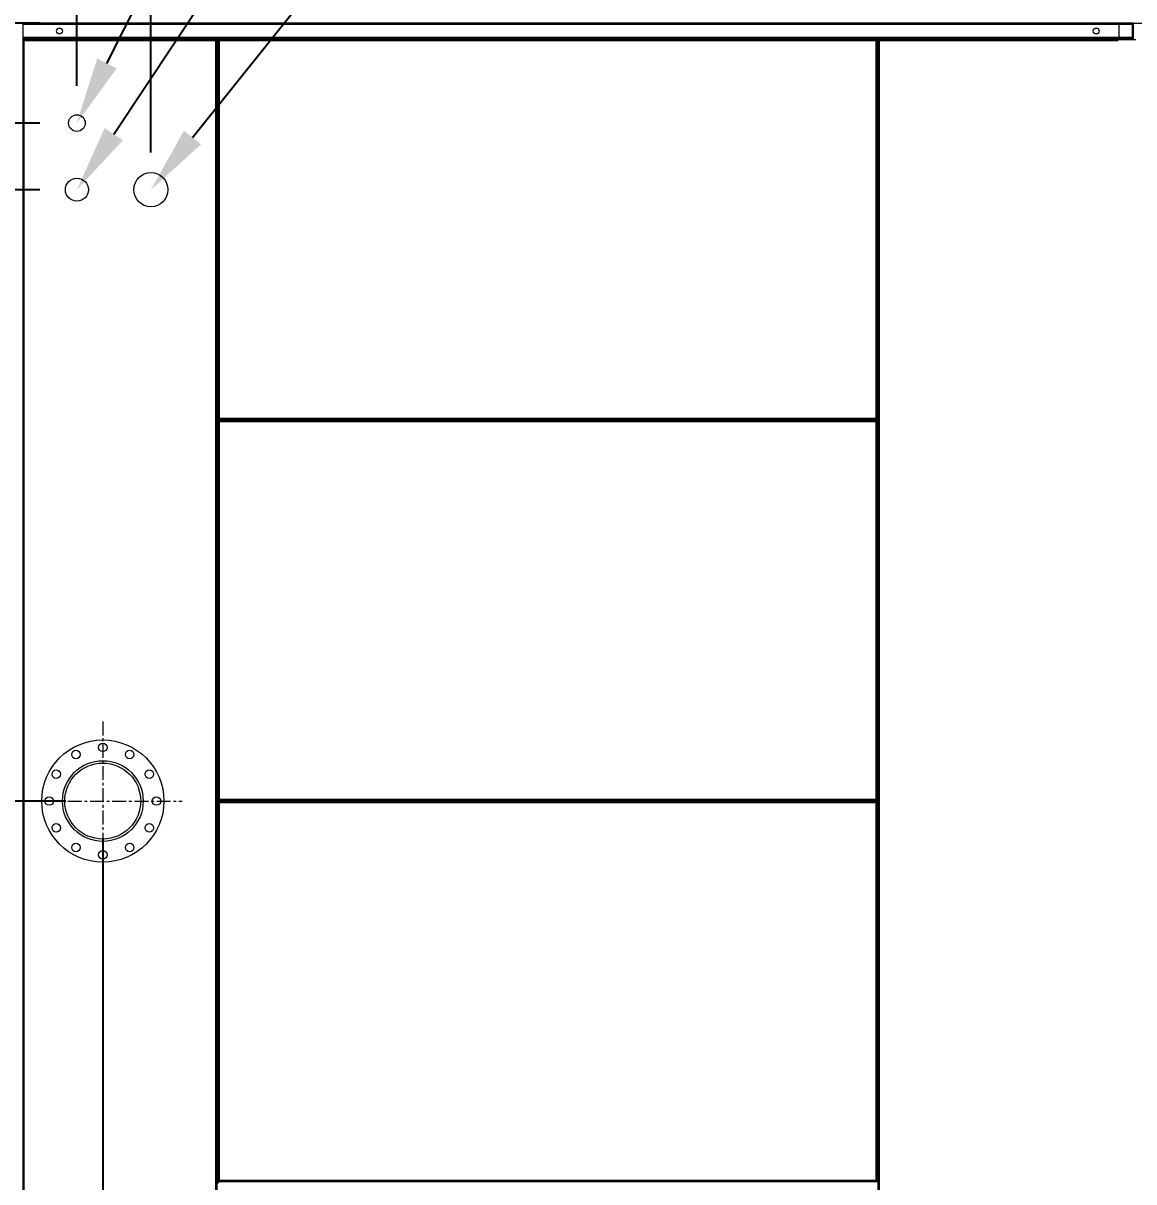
# Model space of a CAD drawing. Header units: millimetres. Extents: x -17070 to 52290, y -291348 to 40308.
# Drawn here: x 32170 to 35170, y 33874 to 37002 of the extents above; entities that cross this region are included whole.
import ezdxf
from ezdxf import colors
from ezdxf.entities.mleader import LeaderData, LeaderLine
from ezdxf.math import Vec2, Vec3

# ---------------------------------------------------------------- set-up
doc = ezdxf.new("R2010")
doc.units = ezdxf.units.MM
doc.linetypes.add('CENTER', pattern=[2, 1.25, -0.25, 0.25, -0.25])
doc.layers.add('center', color=1, linetype='CENTER')
doc.layers.add('냉각탑_dim', color=1, linetype='Continuous')
doc.styles.get("Standard").update_dxf_attribs({"font": 'arial.ttf'})
doc.dimstyles.new('1.40', dxfattribs={"dimscale": 20, "dimtxt": 1.5, "dimasz": 1, "dimexe": 0.5, "dimexo": 0.5, "dimgap": 0.5, "dimtad": 1, "dimdec": 0, "dimzin": 0, "dimdsep": 46, "dimtxsty": 'Standard', "dimcen": 0, "dimclrd": 2, "dimclre": 2, "dimclrt": 3, "dimadec": 0, "dimazin": 0, "dimtfac": 1, "dimtdec": 0, "dimtmove": 0, "dimatfit": 0, "dimfxl": 1, "dimtolj": 1, "dimtzin": 0, "dimlwd": -1, "dimlwe": -1, "dimarcsym": 0})

# ---------------------------------------------------------------- blocks, each defined once
blk = doc.blocks.new('*D580')
at = {"color": 2, "transparency": 16777216}
for p, q in [((31170, 34802), (31170, 32388.6)), ((32385.2, 34802), (32385.2, 32388.6)), ((32265.2, 32398.6), (31290, 32398.6))]:
    blk.add_line(p, q, dxfattribs=at)
for points in [[(31290, 32418.6), (31290, 32378.6), (31170, 32398.6)], [(32265.2, 32418.6), (32265.2, 32378.6), (32385.2, 32398.6)]]:
    blk.add_solid(points, dxfattribs=at)
at = {"layer": 'Defpoints', "color": 0, "transparency": 16777216}
for p in [(31170, 34902), (32385.2, 34902), (31170, 32398.6)]:
    blk.add_point(p, dxfattribs=at)
at = {"color": 3, "lineweight": 20, "transparency": 16777216, "insert": (31777.6, 32530.1), "char_height": 140, "attachment_point": 5}
blk.add_mtext('\\A1;1215', dxfattribs=at)
blk = doc.blocks.new('*D581')
at = {"color": 2, "transparency": 16777216}
for p, q in [((32285.2, 34902), (29700.3, 34902)), ((29710.3, 34782), (29710.3, 32922)), ((32285.2, 32802), (29700.3, 32802))]:
    blk.add_line(p, q, dxfattribs=at)
for points in [[(29690.3, 34782), (29730.3, 34782), (29710.3, 34902)], [(29690.3, 32922), (29730.3, 32922), (29710.3, 32802)]]:
    blk.add_solid(points, dxfattribs=at)
at = {"layer": 'Defpoints', "color": 0, "transparency": 16777216}
for p in [(32385.2, 34902), (29710.3, 32802), (32385.2, 32802)]:
    blk.add_point(p, dxfattribs=at)
at = {"color": 3, "lineweight": 20, "transparency": 16777216, "insert": (29578.8, 33852), "char_height": 140, "attachment_point": 5, "rotation": 90}
blk.add_mtext('\\A1;2100', dxfattribs=at)
blk = doc.blocks.new('*D582')
at = {"color": 2, "transparency": 16777216}
for p, q in [((31170, 36832.5), (31170, 37358.1)), ((32315.2, 36832.5), (32315.2, 37358.1)), ((32195.2, 37348.1), (31290, 37348.1))]:
    blk.add_line(p, q, dxfattribs=at)
for points in [[(31290, 37368.1), (31290, 37328.1), (31170, 37348.1)], [(32195.2, 37368.1), (32195.2, 37328.1), (32315.2, 37348.1)]]:
    blk.add_solid(points, dxfattribs=at)
at = {"layer": 'Defpoints', "color": 0, "transparency": 16777216}
for p in [(31170, 37348.1), (31170, 36732.5), (32315.2, 36732.5)]:
    blk.add_point(p, dxfattribs=at)
at = {"color": 3, "lineweight": 20, "transparency": 16777216, "insert": (31742.6, 37479.5), "char_height": 140, "attachment_point": 5}
blk.add_mtext('\\A1;1145', dxfattribs=at)
blk = doc.blocks.new('*D583')
at = {"color": 2, "transparency": 16777216}
for p, q in [((31170, 36652.5), (31170, 37879.3)), ((32395.2, 37869.3), (31290, 37869.3)), ((32515.2, 36652.5), (32515.2, 37879.3))]:
    blk.add_line(p, q, dxfattribs=at)
for points in [[(31290, 37889.3), (31290, 37849.3), (31170, 37869.3)], [(32395.2, 37889.3), (32395.2, 37849.3), (32515.2, 37869.3)]]:
    blk.add_solid(points, dxfattribs=at)
at = {"layer": 'Defpoints', "color": 0, "transparency": 16777216}
for p in [(31170, 37869.3), (31170, 36552.5), (32515.2, 36552.5)]:
    blk.add_point(p, dxfattribs=at)
at = {"color": 3, "lineweight": 20, "transparency": 16777216, "insert": (31842.6, 38000.8), "char_height": 140, "attachment_point": 5}
blk.add_mtext('\\A1;1345', dxfattribs=at)
blk = doc.blocks.new('*D584')
at = {"color": 2, "transparency": 16777216}
for p, q in [((30488.2, 37122), (30488.2, 37673.3)), ((32215.2, 37002), (30478.2, 37002)), ((30488.2, 36732.5), (30488.2, 37002)), ((32215.2, 36732.5), (30478.2, 36732.5)), ((30488.2, 36612.5), (30488.2, 36492.5))]:
    blk.add_line(p, q, dxfattribs=at)
for points in [[(30468.2, 37122), (30508.2, 37122), (30488.2, 37002)], [(30468.2, 36612.5), (30508.2, 36612.5), (30488.2, 36732.5)]]:
    blk.add_solid(points, dxfattribs=at)
at = {"layer": 'Defpoints', "color": 0, "transparency": 16777216}
for p in [(30488.2, 37002), (32315.2, 37002), (32315.2, 36732.5)]:
    blk.add_point(p, dxfattribs=at)
at = {"color": 3, "lineweight": 20, "transparency": 16777216, "insert": (30356.8, 37457.7), "char_height": 140, "attachment_point": 5, "rotation": 90}
blk.add_mtext('\\A1;270', dxfattribs=at)
blk = doc.blocks.new('*D585')
at = {"color": 2, "transparency": 16777216}
for p, q in [((32215.2, 37002), (29550.1, 37002)), ((29560.1, 36672.5), (29560.1, 36882)), ((32215.2, 36552.5), (29550.1, 36552.5))]:
    blk.add_line(p, q, dxfattribs=at)
for points in [[(29540.1, 36882), (29580.1, 36882), (29560.1, 37002)], [(29540.1, 36672.5), (29580.1, 36672.5), (29560.1, 36552.5)]]:
    blk.add_solid(points, dxfattribs=at)
at = {"layer": 'Defpoints', "color": 0, "transparency": 16777216}
for p in [(29560.1, 37002), (32315.2, 37002), (32315.2, 36552.5)]:
    blk.add_point(p, dxfattribs=at)
at = {"color": 3, "lineweight": 20, "transparency": 16777216, "insert": (29428.6, 36777.3), "char_height": 140, "attachment_point": 5, "rotation": 90}
blk.add_mtext('\\A1;450', dxfattribs=at)
blk = doc.blocks.new('43632')
at = {"color": 7, "lineweight": 13}
for centre, radius in [((149363.5, -87474.9), 165), ((149363.5, -87329.9), 11.5), ((149291, -87349.3), 11.5), ((149436, -87349.3), 11.5), ((149237.9, -87402.4), 11.5), ((149363.5, -87474.9), 109), ((149489.1, -87402.4), 11.5), ((149218.5, -87474.9), 11.5), ((149508.5, -87474.9), 11.5), ((149237.9, -87547.4), 11.5), ((149489.1, -87547.4), 11.5), ((149291, -87600.4), 11.5), ((149363.5, -87619.9), 11.5), ((149436, -87600.4), 11.5)]:
    blk.add_circle(centre, radius, dxfattribs=at)
blk = doc.blocks.new('4')
at = {"lineweight": 20}
for p, q in [((32170, 32802), (32170, 37002)), ((35166.5, 37002), (37568.7, 37002))]:
    blk.add_line(p, q, dxfattribs=at)
at = {"color": 7, "lineweight": 20}
for p, q in [((35166.5, 37002), (32170, 37002)), ((35166.5, 36998.6), (32170, 36998.6)), ((35166.5, 36963.4), (32170, 36963.4)), ((35164.8, 36960), (32171.6, 36960)), ((32173.1, 32849.4), (32173.1, 36954.6)), ((32690.3, 32849.4), (32690.3, 36954.6)), ((32693.7, 32847.7), (32693.7, 36956.3)), ((34474.3, 36958), (32699.1, 36958)), ((34474.3, 36954.6), (32699.1, 36954.6)), ((34479.7, 32847.7), (34479.7, 36956.3)), ((34483.1, 32849.4), (34483.1, 36954.6)), ((34474.3, 35934.4), (32699.1, 35934.4)), ((34474.3, 35931), (32699.1, 35931)), ((34474.3, 35929.5), (32699.1, 35929.5)), ((34474.3, 35926.1), (32699.1, 35926.1)), ((34474.3, 34905.9), (32699.1, 34905.9)), ((34474.3, 34902.5), (32699.1, 34902.5)), ((34474.3, 34901), (32699.1, 34901)), ((34474.3, 34897.6), (32699.1, 34897.6)), ((34474.3, 33877.4), (32699.1, 33877.4)), ((34474.3, 33874), (32699.1, 33874))]:
    blk.add_line(p, q, dxfattribs=at)
at = {"color": 7, "lineweight": 20, "ltscale": 0.001417}
for p, q in [((35129, 36998.6), (35129, 37002)), ((35166.5, 36998.6), (35166.5, 37002)), ((32695.7, 36954.6), (32699.1, 36954.6)), ((32699.1, 36954.6), (32699.1, 36958)), ((34474.3, 36954.6), (34474.3, 36958)), ((34477.7, 36954.6), (34474.3, 36954.6)), ((32695.7, 35934.4), (32699.1, 35934.4)), ((32695.7, 35926.1), (32699.1, 35926.1)), ((32699.1, 35934.4), (32699.1, 35931)), ((32699.1, 35926.1), (32699.1, 35929.5)), ((34477.7, 35934.4), (34474.3, 35934.4)), ((34474.3, 35934.4), (34474.3, 35931)), ((34474.3, 35926.1), (34474.3, 35929.5)), ((34477.7, 35926.1), (34474.3, 35926.1)), ((32695.7, 34905.9), (32699.1, 34905.9)), ((32695.7, 34897.6), (32699.1, 34897.6)), ((32699.1, 34905.9), (32699.1, 34902.5)), ((32699.1, 34897.6), (32699.1, 34901)), ((34477.7, 34905.9), (34474.3, 34905.9)), ((34474.3, 34905.9), (34474.3, 34902.5)), ((34474.3, 34897.6), (34474.3, 34901)), ((34477.7, 34897.6), (34474.3, 34897.6)), ((32695.7, 33877.4), (32699.1, 33877.4)), ((32699.1, 33877.4), (32699.1, 33874)), ((34477.7, 33877.4), (34474.3, 33877.4)), ((34474.3, 33877.4), (34474.3, 33874))]:
    blk.add_line(p, q, dxfattribs=at)
at = {"color": 7, "lineweight": 20, "ltscale": 0.014667}
for p, q in [((35129, 36998.6), (35129, 36963.4)), ((35166.5, 36963.4), (35166.5, 36998.6))]:
    blk.add_line(p, q, dxfattribs=at)
at = {"color": 7, "lineweight": 20, "ltscale": 0.000708333}
blk.add_line((35168.2, 37000), (35166.5, 37000), dxfattribs=at)
at = {"color": 7, "lineweight": 20, "ltscale": 0.00030251}
blk.add_line((35166.9, 37001.3), (35166.9, 37002), dxfattribs=at)
at = {"color": 7, "lineweight": 20, "ltscale": 0.000333335}
blk.add_line((35168.2, 37000.8), (35168.2, 37000), dxfattribs=at)
at = {"color": 7, "lineweight": 20, "ltscale": 0.01525}
blk.add_line((35168.2, 37000), (35168.2, 36963.4), dxfattribs=at)
at = {"color": 7, "lineweight": 20, "ltscale": 0.000562932}
for p, q in [((32170, 36956.3), (32171, 36956.3)), ((32692.3, 36956.3), (32693.7, 36956.3)), ((34479.7, 36956.3), (34481, 36956.3))]:
    blk.add_line(p, q, dxfattribs=at)
at = {"color": 7, "lineweight": 20, "ltscale": 0.23175}
blk.add_line((32690.3, 36954.6), (32170, 36954.6), dxfattribs=at)
at = {"color": 7, "lineweight": 20, "ltscale": 0.000502197}
for p, q in [((32172.2, 36956.3), (32171, 36956.3)), ((32691.1, 36956.3), (32692.3, 36956.3)), ((34482.2, 36956.3), (34481, 36956.3))]:
    blk.add_line(p, q, dxfattribs=at)
at = {"color": 7, "lineweight": 20, "ltscale": 0.000414929}
for p, q in [((32171.7, 36958), (32171.7, 36957.1)), ((32691.7, 36958), (32691.7, 36957.1)), ((34481.7, 36958), (34481.7, 36957.1))]:
    blk.add_line(p, q, dxfattribs=at)
at = {"color": 7, "lineweight": 20, "ltscale": 0.000375}
for p, q in [((32172.6, 36958), (32171.7, 36958)), ((32216.7, 36958), (32215.8, 36958)), ((32690.8, 36958), (32691.7, 36958)), ((33210.9, 36958), (33211.8, 36958)), ((34477.7, 36955.1), (34477.7, 36956)), ((34482.6, 36958), (34481.7, 36958)), ((34728.7, 36958), (34727.8, 36958)), ((35122.9, 36958), (35123.8, 36958)), ((35127.8, 36958), (35128.7, 36958)), ((34477.7, 35933.9), (34477.7, 35933)), ((34477.7, 35926.6), (34477.7, 35927.5)), ((34477.7, 34905.4), (34477.7, 34904.5)), ((34477.7, 34900.1), (34477.7, 34901)), ((34477.7, 33878.9), (34477.7, 33878))]:
    blk.add_line(p, q, dxfattribs=at)
at = {"color": 7, "lineweight": 20, "ltscale": 0.232167}
blk.add_line((32690.8, 36958), (32171.7, 36958), dxfattribs=at)
at = {"color": 7, "lineweight": 20, "ltscale": 0.000293404}
for p, q in [((32171.7, 36956.3), (32171.7, 36957.1)), ((32691.7, 36956.3), (32691.7, 36957.1)), ((34481.7, 36956.3), (34481.7, 36957.1))]:
    blk.add_line(p, q, dxfattribs=at)
at = {"color": 7, "lineweight": 20, "ltscale": 0.000333333}
for p, q in [((32172.8, 36958), (32172, 36958)), ((32254.2, 36958), (32253.4, 36958)), ((32399, 36958), (32398.2, 36958)), ((32448, 36958), (32448.8, 36958)), ((32529.4, 36958), (32530.2, 36958)), ((32674.2, 36958), (32675, 36958))]:
    blk.add_line(p, q, dxfattribs=at)
at = {"color": 7, "lineweight": 20, "ltscale": 0.010333}
blk.add_line((32637.7, 36960), (32662.5, 36960), dxfattribs=at)
at = {"color": 7, "lineweight": 20, "ltscale": 0.000833346}
for p, q in [((32662.5, 36960), (32662.5, 36958)), ((34662.5, 36960), (34662.5, 36958))]:
    blk.add_line(p, q, dxfattribs=at)
at = {"color": 7, "lineweight": 20, "ltscale": 0.000625002}
blk.add_line((32690.8, 36958), (32692.3, 36958), dxfattribs=at)
at = {"color": 7, "lineweight": 20, "ltscale": 0.001542}
blk.add_line((32692.3, 36958), (32696, 36958), dxfattribs=at)
at = {"color": 7, "lineweight": 20, "ltscale": 0.000708346}
blk.add_line((32692.3, 36958), (32692.3, 36956.3), dxfattribs=at)
at = {"color": 7, "lineweight": 20, "ltscale": 0.000547135}
blk.add_line((32695, 36956.3), (32693.7, 36956.3), dxfattribs=at)
at = {"color": 7, "lineweight": 20, "ltscale": 0.000414935}
for p, q in [((32694.7, 36957.1), (32694, 36956.3)), ((35167.3, 36961), (35166.5, 36961.7)), ((32694.7, 36444), (32694, 36444.7)), ((32694.7, 36440.1), (32694, 36439.3)), ((32694.7, 35734), (32694, 35734.7)), ((32694.7, 35730.1), (32694, 35729.3)), ((32694.7, 35113), (32694, 35113.7)), ((32694.7, 34691.1), (32694, 34690.3)), ((32694.7, 34074), (32694, 34074.7)), ((32694.7, 34070.1), (32694, 34069.3))]:
    blk.add_line(p, q, dxfattribs=at)
at = {"color": 7, "lineweight": 20, "ltscale": 0.000249753}
blk.add_line((32695.4, 36956), (32696, 36956), dxfattribs=at)
at = {"color": 7, "lineweight": 20, "ltscale": 0.000833333}
for p, q in [((32697.7, 36955.1), (32695.7, 36955.1)), ((32696, 36956), (32696, 36958)), ((34474.3, 36956), (34474.3, 36958)), ((34475.7, 36955.1), (34477.7, 36955.1)), ((34477.4, 36956), (34477.4, 36958)), ((32697.7, 35933.9), (32695.7, 35933.9)), ((32697.7, 35926.6), (32695.7, 35926.6)), ((32696, 35933), (32696, 35931)), ((32696, 35927.5), (32696, 35929.5)), ((34474.3, 35933), (34474.3, 35931)), ((34474.3, 35927.5), (34474.3, 35929.5)), ((34475.7, 35933.9), (34477.7, 35933.9)), ((34475.7, 35926.6), (34477.7, 35926.6)), ((34477.4, 35933), (34477.4, 35931)), ((34477.4, 35927.5), (34477.4, 35929.5)), ((32695.7, 35108), (32693.7, 35108)), ((32697.7, 34905.4), (32695.7, 34905.4)), ((32697.7, 34898.1), (32695.7, 34898.1)), ((32696, 34904.5), (32696, 34902.5)), ((32696, 34899), (32696, 34901)), ((34474.3, 34904.5), (34474.3, 34902.5)), ((34474.3, 34899), (34474.3, 34901)), ((34475.7, 34905.4), (34477.7, 34905.4)), ((34475.7, 34898.1), (34477.7, 34898.1)), ((34477.4, 34904.5), (34477.4, 34902.5)), ((34477.4, 34899), (34477.4, 34901)), ((32695.7, 34696), (32693.7, 34696)), ((32697.7, 33876.9), (32695.7, 33876.9)), ((34475.7, 33876.9), (34477.7, 33876.9)), ((32696, 33876), (32696, 33874)), ((34474.3, 33876), (34474.3, 33874)), ((34477.4, 33876), (34477.4, 33874))]:
    blk.add_line(p, q, dxfattribs=at)
at = {"color": 7, "lineweight": 20, "ltscale": 0.000208333}
for p, q in [((32695.7, 36955.1), (32695.7, 36954.6)), ((32697.7, 36955.1), (32697.7, 36954.6)), ((34475.7, 36954.6), (34475.7, 36955.1)), ((34477.7, 36954.6), (34477.7, 36955.1)), ((32695.7, 35934.4), (32695.7, 35933.9)), ((32695.7, 35926.6), (32695.7, 35926.1)), ((32697.7, 35934.4), (32697.7, 35933.9)), ((32697.7, 35926.6), (32697.7, 35926.1)), ((34475.7, 35933.9), (34475.7, 35934.4)), ((34475.7, 35926.1), (34475.7, 35926.6)), ((34477.7, 35933.9), (34477.7, 35934.4)), ((34477.7, 35926.1), (34477.7, 35926.6)), ((32695.7, 34905.9), (32695.7, 34905.4)), ((32695.7, 34898.1), (32695.7, 34897.6)), ((32697.7, 34905.9), (32697.7, 34905.4)), ((32697.7, 34898.1), (32697.7, 34897.6)), ((34475.7, 34905.4), (34475.7, 34905.9)), ((34475.7, 34897.6), (34475.7, 34898.1)), ((34477.7, 34905.4), (34477.7, 34905.9)), ((34477.7, 34897.6), (34477.7, 34898.1)), ((32695.7, 33877.4), (32695.7, 33876.9)), ((32697.7, 33877.4), (32697.7, 33876.9)), ((34475.7, 33876.9), (34475.7, 33877.4)), ((34477.7, 33876.9), (34477.7, 33877.4))]:
    blk.add_line(p, q, dxfattribs=at)
at = {"color": 7, "lineweight": 20, "ltscale": 0.362583}
for p, q in [((32695.7, 36954.6), (32695.7, 35934.4)), ((32699.1, 36954.6), (32699.1, 35934.4)), ((34474.3, 35934.4), (34474.3, 36954.6)), ((34477.7, 35934.4), (34477.7, 36954.6)), ((32695.7, 35926.1), (32695.7, 34905.9)), ((32699.1, 35926.1), (32699.1, 34905.9)), ((34474.3, 34905.9), (34474.3, 35926.1)), ((34477.7, 34905.9), (34477.7, 35926.1)), ((32695.7, 34897.6), (32695.7, 33877.4)), ((32699.1, 34897.6), (32699.1, 33877.4)), ((34474.3, 33877.4), (34474.3, 34897.6)), ((34477.7, 33877.4), (34477.7, 34897.6))]:
    blk.add_line(p, q, dxfattribs=at)
at = {"color": 7, "lineweight": 20, "ltscale": 0.001292}
for p, q in [((32696, 36958), (32699.1, 36958)), ((32696, 36956), (32699.1, 36956)), ((34477.4, 36958), (34474.3, 36958)), ((34477.4, 36956), (34474.3, 36956)), ((32696, 35933), (32699.1, 35933)), ((32696, 35931), (32699.1, 35931)), ((32696, 35929.5), (32699.1, 35929.5)), ((32696, 35927.5), (32699.1, 35927.5)), ((34477.4, 35933), (34474.3, 35933)), ((34477.4, 35931), (34474.3, 35931)), ((34477.4, 35929.5), (34474.3, 35929.5)), ((34477.4, 35927.5), (34474.3, 35927.5)), ((32696, 34904.5), (32699.1, 34904.5)), ((32696, 34902.5), (32699.1, 34902.5)), ((32696, 34901), (32699.1, 34901)), ((32696, 34899), (32699.1, 34899)), ((34477.4, 34904.5), (34474.3, 34904.5)), ((34477.4, 34902.5), (34474.3, 34902.5)), ((34477.4, 34901), (34474.3, 34901)), ((34477.4, 34899), (34474.3, 34899)), ((32696, 33876), (32699.1, 33876)), ((32696, 33874), (32699.1, 33874)), ((34477.4, 33876), (34474.3, 33876)), ((34477.4, 33874), (34474.3, 33874))]:
    blk.add_line(p, q, dxfattribs=at)
at = {"color": 7, "lineweight": 20, "ltscale": 0.000583333}
for p, q in [((32699.1, 36955.1), (32697.7, 36955.1)), ((34474.3, 36955.1), (34475.7, 36955.1)), ((35167.8, 36958), (35166.4, 36958)), ((32699.1, 35933.9), (32697.7, 35933.9)), ((32699.1, 35926.6), (32697.7, 35926.6)), ((34474.3, 35933.9), (34475.7, 35933.9)), ((34474.3, 35926.6), (34475.7, 35926.6)), ((32699.1, 34905.4), (32697.7, 34905.4)), ((32699.1, 34898.1), (32697.7, 34898.1)), ((34474.3, 34905.4), (34475.7, 34905.4)), ((34474.3, 34898.1), (34475.7, 34898.1)), ((32699.1, 33876.9), (32697.7, 33876.9)), ((34474.3, 33876.9), (34475.7, 33876.9))]:
    blk.add_line(p, q, dxfattribs=at)
at = {"color": 7, "lineweight": 20, "ltscale": 0.000128159}
for p, q in [((32699.1, 36957.7), (32699.1, 36958)), ((32699.1, 35931.4), (32699.1, 35931)), ((32699.1, 35929.2), (32699.1, 35929.5)), ((32699.1, 34902.9), (32699.1, 34902.5)), ((32699.1, 34900.7), (32699.1, 34901)), ((32699.1, 33874.4), (32699.1, 33874))]:
    blk.add_line(p, q, dxfattribs=at)
at = {"color": 7, "lineweight": 20, "ltscale": 0.00075}
for p, q in [((32732.8, 36958), (32731, 36958)), ((32798.8, 36958), (32800.6, 36958)), ((33266.8, 36958), (33265, 36958)), ((33408.8, 36958), (33410.6, 36958)), ((33571.8, 36958), (33570, 36958)), ((33713.8, 36958), (33715.6, 36958)), ((34181.8, 36958), (34180, 36958)), ((34247.8, 36958), (34249.6, 36958))]:
    blk.add_line(p, q, dxfattribs=at)
at = {"color": 7, "lineweight": 20, "ltscale": 0.000374988}
for p, q in [((33218, 36958), (33217.1, 36958)), ((33847.2, 36958), (33848.1, 36958)), ((33855, 36958), (33854.1, 36958)), ((34484.2, 36958), (34485.1, 36958)), ((34492, 36958), (34491.1, 36958)), ((35121.2, 36958), (35122.1, 36958))]:
    blk.add_line(p, q, dxfattribs=at)
at = {"color": 7, "lineweight": 20, "ltscale": 0.000208344}
for p, q in [((34474.3, 36955.1), (34474.3, 36954.6)), ((34474.3, 35926.6), (34474.3, 35926.1)), ((34474.3, 34898.1), (34474.3, 34897.6))]:
    blk.add_line(p, q, dxfattribs=at)
at = {"color": 7, "lineweight": 20, "ltscale": 0.002167}
blk.add_line((34477.4, 36958), (34482.6, 36958), dxfattribs=at)
at = {"color": 7, "lineweight": 20, "ltscale": 0.000124937}
for p, q in [((34477.7, 36956), (34477.4, 36956)), ((34477.7, 35933), (34477.4, 35933)), ((34477.7, 35927.5), (34477.4, 35927.5)), ((34477.7, 34904.5), (34477.4, 34904.5)), ((34477.7, 34901), (34477.4, 34901))]:
    blk.add_line(p, q, dxfattribs=at)
at = {"color": 7, "lineweight": 20, "ltscale": 0.000833328}
blk.add_line((34477.7, 36954.6), (34479.7, 36954.6), dxfattribs=at)
at = {"color": 7, "lineweight": 20, "ltscale": 0.268833}
blk.add_line((35127.8, 36958), (34482.6, 36958), dxfattribs=at)
at = {"color": 7, "lineweight": 20, "ltscale": 0.268417}
blk.add_line((35127.3, 36954.6), (34483.1, 36954.6), dxfattribs=at)
at = {"color": 7, "lineweight": 20, "ltscale": 0.008667}
blk.add_line((34641.7, 36960), (34662.5, 36960), dxfattribs=at)
at = {"color": 7, "lineweight": 20, "ltscale": 0.000162417}
blk.add_line((35128.2, 36958), (35127.8, 36958), dxfattribs=at)
at = {"color": 7, "lineweight": 20, "ltscale": 0.004227}
blk.add_line((35128.2, 36958), (35138.3, 36958), dxfattribs=at)
at = {"color": 7, "lineweight": 20, "ltscale": 0.001131}
for p, q in [((35129, 36960.7), (35129, 36963.4)), ((35166.5, 36963.4), (35166.5, 36960.7))]:
    blk.add_line(p, q, dxfattribs=at)
at = {"color": 7, "lineweight": 20, "ltscale": 0.011728}
blk.add_line((35138.3, 36958), (35166.4, 36958), dxfattribs=at)
at = {"color": 7, "lineweight": 20, "ltscale": 0.015372}
blk.add_line((35138.3, 36958), (35175.2, 36958), dxfattribs=at)
at = {"color": 7, "lineweight": 20, "ltscale": 0.000902586}
blk.add_line((35167, 36960), (35164.9, 36960), dxfattribs=at)
at = {"color": 7, "lineweight": 20, "ltscale": 0.000708334}
blk.add_line((35168.2, 36963.4), (35166.5, 36963.4), dxfattribs=at)
at = {"color": 7, "lineweight": 20, "ltscale": 0.000249929}
blk.add_line((35168.2, 36963.4), (35168.2, 36962.8), dxfattribs=at)
at = {"color": 7, "lineweight": 20, "ltscale": 2.22761e-05}
blk.add_line((35168.2, 36962.8), (35168.2, 36962.8), dxfattribs=at)
at = {"color": 7, "lineweight": 20, "ltscale": 0.000824955}
blk.add_line((35168.2, 36962.8), (35168.2, 36960.9), dxfattribs=at)
at = {"color": 7, "lineweight": 20, "ltscale": 2.22174e-05}
blk.add_line((35168.2, 36962.8), (35168.2, 36962.8), dxfattribs=at)
at = {"color": 7, "lineweight": 20, "ltscale": 0.000364732}
blk.add_line((35168.8, 36960.7), (35168.2, 36961.3), dxfattribs=at)
at = {"color": 7, "lineweight": 20, "ltscale": 0.00083334}
blk.add_line((34479.7, 36928), (34477.7, 36928), dxfattribs=at)
at = {"color": 7, "lineweight": 20, "ltscale": 0.000547189}
for p, q in [((32695, 36444.7), (32693.7, 36444.7)), ((32695, 36439.3), (32693.7, 36439.3)), ((32695, 35734.7), (32693.7, 35734.7)), ((32695, 35729.3), (32693.7, 35729.3)), ((32695, 35113.7), (32693.7, 35113.7)), ((32695, 34690.3), (32693.7, 34690.3)), ((32695, 34074.7), (32693.7, 34074.7)), ((32695, 34069.3), (32693.7, 34069.3))]:
    blk.add_line(p, q, dxfattribs=at)
at = {"color": 7, "lineweight": 20, "ltscale": 0.003042}
for p, q in [((32695.7, 35926.6), (32695.7, 35933.9)), ((32695.7, 34898.1), (32695.7, 34905.4)), ((32695.7, 34898.1), (32695.7, 34905.4)), ((32695.7, 33876.9), (32695.7, 33869.6))]:
    blk.add_line(p, q, dxfattribs=at)
at = {"color": 7, "lineweight": 20, "ltscale": 0.000625}
for p, q in [((32699.1, 35929.5), (32699.1, 35931)), ((32795.8, 35929.5), (32795.8, 35931)), ((32799.2, 35929.5), (32799.2, 35931)), ((32803.8, 35931), (32803.8, 35929.5)), ((32858.2, 35931), (32858.2, 35929.5)), ((32863.4, 35931), (32863.4, 35929.5)), ((32878.2, 35929.5), (32878.2, 35931)), ((32880.6, 35929.5), (32880.6, 35931)), ((32883.2, 35931), (32883.2, 35929.5)), ((32883.2, 35931), (32883.2, 35929.5)), ((32883.3, 35931), (32883.3, 35929.5)), ((32888.5, 35931), (32888.5, 35929.5)), ((32890.4, 35931), (32890.4, 35929.5)), ((32925.2, 35931), (32925.2, 35929.5)), ((33210.4, 35929.5), (33210.4, 35931)), ((33213.8, 35929.5), (33213.8, 35931)), ((33215, 35931), (33215, 35929.5)), ((33218.4, 35931), (33218.4, 35929.5)), ((33222, 35931), (33222, 35929.5)), ((33261.8, 35931), (33261.8, 35929.5)), ((33267, 35931), (33267, 35929.5)), ((33329.7, 35929.5), (33329.7, 35931)), ((33344.5, 35929.5), (33344.5, 35931)), ((33349.7, 35931), (33349.7, 35929.5)), ((33354.9, 35931), (33354.9, 35929.5)), ((33369.7, 35929.5), (33369.7, 35931)), ((33408.6, 35931), (33408.6, 35929.5)), ((33566.8, 35931), (33566.8, 35929.5)), ((33572, 35931), (33572, 35929.5)), ((33713.6, 35931), (33713.6, 35929.5)), ((33846.6, 35931), (33846.6, 35929.5)), ((33850, 35931), (33850, 35929.5)), ((33852, 35931), (33852, 35929.5)), ((33855.4, 35931), (33855.4, 35929.5)), ((33859.1, 35931), (33859.1, 35929.5)), ((34176.8, 35931), (34176.8, 35929.5)), ((34182, 35931), (34182, 35929.5)), ((34247.6, 35931), (34247.6, 35929.5)), ((34252.8, 35931), (34252.8, 35929.5)), ((34252.9, 35931), (34252.9, 35929.5)), ((34255.5, 35929.5), (34255.5, 35931)), ((34257.5, 35931), (34257.5, 35929.5)), ((34343.1, 35929.5), (34343.1, 35931)), ((34357.9, 35929.5), (34357.9, 35931)), ((34363.1, 35929.5), (34363.1, 35931)), ((34373.2, 35929.5), (34373.2, 35931)), ((34407.8, 35929.5), (34407.8, 35931)), ((34411.2, 35929.5), (34411.2, 35931)), ((34413.2, 35931), (34413.2, 35929.5)), ((34413.2, 35931), (34413.2, 35929.5)), ((34413.3, 35931), (34413.3, 35929.5)), ((34418.5, 35931), (34418.5, 35929.5)), ((34420.4, 35931), (34420.4, 35929.5)), ((32699.1, 34901), (32699.1, 34902.5)), ((32795.8, 34901), (32795.8, 34902.5)), ((32799.2, 34901), (32799.2, 34902.5))]:
    blk.add_line(p, q, dxfattribs=at)
at = {"color": 7, "lineweight": 20, "ltscale": 0.000624608}
blk.add_line((32890.6, 35931), (32890.6, 35929.5), dxfattribs=at)
at = {"color": 7, "lineweight": 20, "ltscale": 0.000624057}
for p, q in [((33413.8, 35931), (33413.8, 35929.5)), ((33718.8, 35931), (33718.8, 35929.5))]:
    blk.add_line(p, q, dxfattribs=at)
at = {"color": 7, "lineweight": 20, "ltscale": 0.000208322}
for p, q in [((34474.3, 35934.4), (34474.3, 35933.9)), ((34474.3, 34905.9), (34474.3, 34905.4)), ((34474.3, 33877.4), (34474.3, 33876.9))]:
    blk.add_line(p, q, dxfattribs=at)
at = {"color": 7, "lineweight": 20, "ltscale": 0.000354584}
for p, q in [((32802.4, 34901.7), (32802.4, 34902.5)), ((34476, 34901.7), (34476, 34902.5))]:
    blk.add_line(p, q, dxfattribs=at)
at = {"color": 7, "lineweight": 20, "ltscale": 0.000270413}
blk.add_line((32802.4, 34901), (32802.4, 34901.7), dxfattribs=at)
at = {"color": 7, "lineweight": 20, "ltscale": 0.000374989}
blk.add_line((34474.3, 34898.1), (34474.3, 34899), dxfattribs=at)
at = {"color": 7, "lineweight": 20, "ltscale": 0.000270414}
blk.add_line((34476, 34901), (34476, 34901.7), dxfattribs=at)
at = {"color": 7, "lineweight": 20, "ltscale": 0.000833336}
blk.add_line((34477.7, 34898.1), (34477.7, 34900.1), dxfattribs=at)
at = {"color": 7, "lineweight": 20, "ltscale": 0.000375003}
blk.add_line((34476, 33876.9), (34476, 33876), dxfattribs=at)
at = {"color": 7, "lineweight": 20}
for centre in [(32268.2, 36981), (35068.2, 36981)]:
    blk.add_circle(centre, 8, dxfattribs=at)
at = {"lineweight": 20}
blk.add_circle((32315.2, 36732.5), 22.5, dxfattribs=at)
at = {"color": 0, "lineweight": 20}
for centre, radius in [((32515.2, 36552.5), 46), ((32315.2, 36552.5), 31), ((32385, 34902), 102.5)]:
    blk.add_circle(centre, radius, dxfattribs=at)
at = {"color": 7, "lineweight": 20}
for centre, radius, start, end in [((35164.8, 36998.6), 3.4, 89.7938, 90), ((35164.8, 36998.6), 3.4, 24.3155, 60), ((35166.4, 36998.6), 3.4, 65.851, 81.5435), ((35167, 37000.8), 1.2, 0, 89.4334), ((35167, 37000.8), 2.8, 0, 25.3756), ((32208.4, 36954.6), 3.4, 89.7792, 90), ((32637.7, 36954.8), 5.2, 90, 142.0205), ((32692.3, 36954.6), 3.4, 0.2405, 90), ((32699.1, 36954.6), 3.4, 155.6851, 171.5443), ((32699.1, 36954.6), 1.4, 90.4659, 159.0752), ((32699.1, 36954.6), 3.4, 90, 90.2989), ((33218.5, 36954.6), 3.4, 90, 90.2359), ((33253.7, 36954.6), 3.4, 89.7633, 90), ((33811.5, 36954.6), 3.4, 90, 90.2351), ((33846.7, 36954.6), 3.4, 89.7641, 90), ((33855.5, 36954.6), 3.4, 90, 90.2359), ((33890.7, 36954.6), 3.4, 89.7633, 90), ((34448.5, 36954.6), 3.4, 90, 90.2351), ((34497.4, 36937.5), 28.8, 139.9195, 142.2232), ((34483.7, 36954.6), 3.4, 89.7641, 90), ((34492.5, 36954.6), 3.4, 90, 90.2359), ((34527.7, 36954.6), 3.4, 89.7633, 90), ((34637.7, 36954.8), 5.2, 90, 142.0205), ((35085.5, 36954.6), 3.4, 90, 90.2351), ((35120.7, 36954.6), 3.4, 89.7641, 90), ((35131.2, 36954.6), 3.4, 90, 91.0525), ((35164.8, 36963.4), 3.4, 270, 0), ((35166.4, 36954.6), 3.4, 89.7228, 90), ((35167, 36962.8), 2.8, 270, 0), ((35166.4, 36963.4), 3.4, 359.0169, 0), ((32692.3, 36446.4), 3.4, 294.3152, 359.7595), ((32692.3, 36437.6), 3.4, 0.2404, 65.6848), ((34497.4, 35951.6), 28.8, 217.7768, 220.0805), ((34497.4, 35909), 28.8, 139.9195, 142.2232), ((32692.3, 35736.4), 3.4, 294.3152, 359.7596), ((32692.3, 35727.6), 3.4, 0.2404, 65.6848), ((32692.3, 35115.4), 3.4, 294.3152, 359.7595), ((32692.3, 35106.6), 3.4, 24.3156, 65.6848), ((32792.8, 34892.5), 13.3, 40.1056, 43.8741), ((34497.4, 34923.1), 28.8, 217.7768, 220.0805), ((34485.5, 34892.5), 13.3, 136.1259, 139.8944), ((32692.3, 34697.4), 3.4, 294.3152, 335.6842), ((32692.3, 34688.6), 3.4, 0.2405, 65.6848), ((32692.3, 34076.4), 3.4, 294.3152, 359.7596), ((32692.3, 34067.6), 3.4, 0.2404, 65.6848)]:
    blk.add_arc(centre, radius, start, end, dxfattribs=at)
for centre, major_axis, ratio, start_param, end_param in [((32172.7, 36954.6), (0, 3.4), 0.294975, 6.283185, 6.290852), ((32884.7, 36954.6), (0, -3.4), 0.996195, 3.129521, 3.141593), ((32998.2, 36954.6), (0, -3.4), 0.996195, 3.127309, 3.141593), ((34258.8, 36954.6), (0, 3.4), 0.996195, 6.283185, 6.303633), ((34416.5, 36954.6), (0, 3.4), 0.996195, 6.283185, 6.298721), ((34422.7, 36954.6), (0, 3.4), 0.996195, 0, 0.015531), ((34530.1, 36954.6), (0, 3.4), 0.996195, 6.283185, 6.298063), ((34682.1, 36955.2), (0, -2.8), 0.258819, 3.141593, 3.145461), ((35132.5, 36954.6), (0, -3.4), 0.766044, 3.141593, 3.159738)]:
    blk.add_ellipse(centre, major_axis=major_axis, ratio=ratio, start_param=start_param, end_param=end_param, dxfattribs=at)
for points in [[(32170, 36960.7), (32170.4, 36960.4), (32170.7, 36960.2), (32171, 36960.1), (32171.3, 36960), (32171.6, 36960)], [(32171, 36956.3), (32171.4, 36956), (32171.8, 36955.7), (32172.2, 36955.3), (32172.6, 36955), (32173.1, 36954.6)], [(32171.7, 36957.1), (32172, 36956.7), (32172.2, 36956.2), (32172.5, 36955.7), (32172.8, 36955.2), (32173.1, 36954.6)], [(32691.7, 36957.1), (32691.4, 36956.7), (32691.1, 36956.2), (32690.8, 36955.7), (32690.5, 36955.2), (32690.3, 36954.6)], [(32692.3, 36956.3), (32692, 36956), (32691.6, 36955.7), (32691.1, 36955.3), (32690.7, 36955), (32690.3, 36954.6)], [(32695, 36956.3), (32695.2, 36956), (32695.4, 36955.7), (32695.6, 36955.3), (32695.7, 36955), (32695.7, 36954.6)], [(34476.7, 36956), (34476.4, 36955.9), (34476.1, 36955.7), (34475.8, 36955.5), (34475.5, 36955.3), (34475.2, 36955.1)], [(34481, 36956.3), (34481.4, 36956), (34481.8, 36955.7), (34482.2, 36955.3), (34482.6, 36955), (34483.1, 36954.6)], [(34481.7, 36957.1), (34482, 36956.7), (34482.2, 36956.2), (34482.5, 36955.7), (34482.8, 36955.2), (34483.1, 36954.6)], [(35129, 36960.7), (35128.6, 36960.5), (35128.3, 36960.3), (35128, 36960.1), (35127.6, 36960), (35127.3, 36960)], [(35166.5, 36960.7), (35166.2, 36960.5), (35165.9, 36960.3), (35165.5, 36960.1), (35165.2, 36960), (35164.8, 36960)], [(35168.2, 36960.9), (35168, 36960.6), (35167.8, 36960.3), (35167.5, 36960.1), (35167.3, 36960), (35167, 36960)], [(32695, 36444.7), (32695.2, 36445.1), (32695.4, 36445.4), (32695.6, 36445.8), (32695.7, 36446.1), (32695.7, 36446.4)], [(32695, 36439.3), (32695.2, 36439), (32695.4, 36438.7), (32695.6, 36438.3), (32695.7, 36438), (32695.7, 36437.6)], [(34476.7, 35933), (34476.4, 35933.2), (34476.1, 35933.4), (34475.8, 35933.6), (34475.5, 35933.8), (34475.2, 35933.9)], [(34476.7, 35927.5), (34476.4, 35927.4), (34476.1, 35927.2), (34475.8, 35927), (34475.5, 35926.8), (34475.2, 35926.6)], [(32695, 35734.7), (32695.2, 35735.1), (32695.4, 35735.4), (32695.6, 35735.8), (32695.7, 35736.1), (32695.7, 35736.4)], [(32695, 35729.3), (32695.2, 35729), (32695.4, 35728.7), (32695.6, 35728.3), (32695.7, 35728), (32695.7, 35727.6)], [(32695, 35113.7), (32695.2, 35114.1), (32695.4, 35114.4), (32695.6, 35114.8), (32695.7, 35115.1), (32695.7, 35115.4)], [(34476.7, 34904.5), (34476.4, 34904.7), (34476.1, 34904.9), (34475.8, 34905.1), (34475.5, 34905.3), (34475.2, 34905.4)], [(32695, 34690.3), (32695.2, 34690), (32695.4, 34689.7), (32695.6, 34689.3), (32695.7, 34689), (32695.7, 34688.6)], [(32695, 34074.7), (32695.2, 34075.1), (32695.4, 34075.4), (32695.6, 34075.8), (32695.7, 34076.1), (32695.7, 34076.4)], [(32695, 34069.3), (32695.2, 34069), (32695.4, 34068.7), (32695.6, 34068.3), (32695.7, 34068), (32695.7, 34067.6)]]:
    blk.add_open_spline(points, degree=5, dxfattribs=at)
at = {"layer": 'center', "lineweight": 20, "ltscale": 30}
for p, q in [((32385.2, 35116.5), (32385.2, 34687.5)), ((32170.7, 34902), (32599.7, 34902))]:
    blk.add_line(p, q, dxfattribs=at)
at = {"color": 0, "lineweight": 20}
blk.add_blockref('43632', (-116978.3, 122376.9), dxfattribs=at)

msp = doc.modelspace()

# ---------------------------------------------------------------- block references
msp.add_blockref('4', (0, 0))

# ---------------------------------------------------------------- dimensions: what is measured, and where the dimension line sits
at = {"lineweight": 20}
for base, p1, p2, picture, middle in [((31170, 37869.3), (32515.2, 36552.5), (31170, 36552.5), '*D583', (31842.6, 38000.8)), ((31170, 37348.1), (32315.2, 36732.5), (31170, 36732.5), '*D582', (31742.6, 37479.5)), ((31170, 32398.6), (32385.2, 34902), (31170, 34902), '*D580', (31777.6, 32530.1))]:
    dim = msp.add_linear_dim(base=base, p1=p1, p2=p2, dimstyle='1.40', override={"dimtxt": 7, "dimasz": 6, "dimexo": 5, "dimgap": 3}, dxfattribs=at)
    dim.commit()
    dim.dimension.update_dxf_attribs({"geometry": picture, "text_midpoint": middle})
for base, p1, p2, picture, middle in [((30488.2364, 37002.0493), (32315.2449, 36732.5383), (32315.2449, 37002.0493), '*D584', (30356.7562, 37457.6632)), ((29560.1288, 37002.0493), (32315.2449, 36552.5383), (32315.2449, 37002.0493), '*D585', (29428.6486, 36777.2938)), ((29710.3, 32802), (32385.2, 34902), (32385.2, 32802), '*D581', (29578.8, 33852))]:
    dim = msp.add_linear_dim(base=base, p1=p1, p2=p2, angle=90, dimstyle='1.40', override={"dimtxt": 7, "dimasz": 6, "dimexo": 5, "dimgap": 3}, dxfattribs=at)
    dim.commit()
    dim.dimension.update_dxf_attribs({"geometry": picture, "text_midpoint": middle})

# ---------------------------------------------------------------- leaders
at = {"layer": '냉각탑_dim', "lineweight": 20}
ml = msp.add_multileader_mtext('Standard', dxfattribs=at)
ml.set_content('')
ml.set_leader_properties(color=256)
ml.build(insert=Vec2(0, 0))
ml.multileader.update_dxf_attribs({"text_right_attachment_type": 6, "dogleg_length": 5, "arrow_head_size": 180, "scale": 30})
ctx = ml.context
ctx.base_point, ctx.scale, ctx.char_height, ctx.arrow_head_size, ctx.landing_gap_size, ctx.plane_origin = Vec3(33507.3, 38253.9), 30, 7.18, 180, 3.59, Vec3(32456.9, 38130)
ctx.right_attachment = 6
notes = []
notes.append((ctx, [(0, (1, 1, 0), (33081.5, 38253.9), (1, 0), 425.9, [(0, [(32315.2, 36732.5)], 0, [])])]))
ctx.mtext, ml.multileader.dxf.content_type = None, 0
ml = msp.add_multileader_mtext('Standard', dxfattribs=at)
ml.set_content('')
ml.set_leader_properties(color=256)
ml.build(insert=Vec2(0, 0))
ml.multileader.update_dxf_attribs({"text_right_attachment_type": 6, "dogleg_length": 5, "arrow_head_size": 180, "scale": 30})
ctx = ml.context
ctx.base_point, ctx.scale, ctx.char_height, ctx.arrow_head_size, ctx.landing_gap_size, ctx.plane_origin = Vec3(33507.4, 37834.6), 30, 7.18, 180, 3.59, Vec3(33488.3, 37811.9)
ctx.right_attachment = 6
notes.append((ctx, [(0, (1, 1, 0), (33167.7, 37834.6), (1, 0), 339.7, [(0, [(32315.2, 36552.5)], 0, [])])]))
ctx.mtext, ml.multileader.dxf.content_type = None, 0
ml = msp.add_multileader_mtext('Standard', dxfattribs=at)
ml.set_content('')
ml.set_leader_properties(color=256)
ml.build(insert=Vec2(0, 0))
ml.multileader.update_dxf_attribs({"text_right_attachment_type": 6, "dogleg_length": 5, "arrow_head_size": 180, "scale": 30})
ctx = ml.context
ctx.base_point, ctx.scale, ctx.char_height, ctx.arrow_head_size, ctx.landing_gap_size, ctx.plane_origin = Vec3(33507, 37451.4), 30, 7.18, 180, 3.59, Vec3(33429.7, 37551.4)
ctx.right_attachment = 6
notes.append((ctx, [(0, (1, 1, 0), (33232.1, 37451.4), (1, 0), 274.9, [(0, [(32515.2, 36552.5)], 0, [])])]))
ctx.mtext, ml.multileader.dxf.content_type = None, 0
for ctx, leaders in notes:
    for number, flags, end, landing, length, lines in leaders:
        leader = LeaderData()
        leader.index, (leader.has_last_leader_line, leader.has_dogleg_vector, leader.attachment_direction) = number, flags
        leader.last_leader_point, leader.dogleg_vector, leader.dogleg_length = Vec3(end), Vec3(landing), length
        for number, points, colour, breaks in lines:
            line = LeaderLine()
            line.index, line.vertices, line.color, line.breaks = number, Vec3.list(points), colors.encode_raw_color(colour), breaks
            leader.lines.append(line)
        ctx.leaders.append(leader)

doc.saveas('drawing.dxf')
